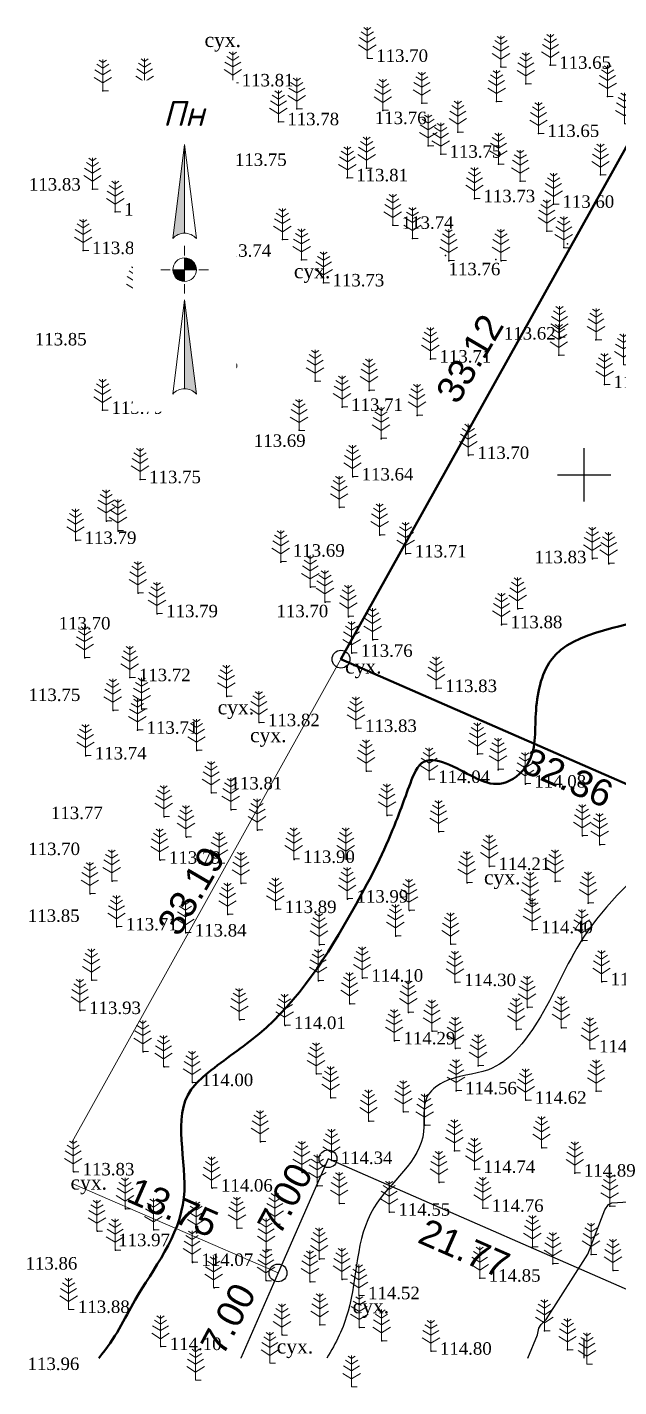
# Model space of a CAD drawing. Header units: millimetres. Extents: x 5405468.7 to 5405558, y 5524996.7 to 5525078.7.
# Drawn here: x 5405468.7 to 5405501.9, y 5524998.8 to 5525075.2 of the extents above; entities that cross this region are included whole.
import ezdxf
from ezdxf.enums import TextEntityAlignment as Align

# ---------------------------------------------------------------- set-up
doc = ezdxf.new("R2010")
doc.units = ezdxf.units.MM
doc.set_wipeout_variables(frame=1)
for name, color, linetype, lineweight in [('#Лист (текст_ПН)', 250, 'Continuous', 0), ('#Штамп', 250, 'Continuous', 0), ('11900000', 1, 'Continuous', 30), ('ограждение', 7, 'ZABOR', 20), ('ТОЧКИ', 7, 'Continuous', 30)]:
    doc.layers.add(name, color=color, linetype=linetype, lineweight=lineweight)
for name, color, linetype in [('горизонтали', 42, 'Continuous'), ('Ділянки_Межі', 10, 'Continuous'), ('надписи', 7, 'Continuous'), ('отметки', 7, 'Continuous'), ('промеры', 185, 'Continuous'), ('Растительность', 7, 'Continuous')]:
    doc.layers.add(name, color=color, linetype=linetype)
doc.styles.get("Standard").update_dxf_attribs({"font": 'arial.ttf'})
doc.styles.add('times', font='times.ttf')
doc.styles.add('Мой_Топо', font='isocpeui.ttf')
doc.linetypes.add('ZABOR', pattern='A,1,-0.1,[132,ltypeshp.shx,S=0.25,R=0,X=-0.1,Y=0],-0.4,1', length=2.5)
doc.linetypes.add('ЗаборДерПр', pattern='A,1,[130,ltypeshp.shx,S=0.25,R=0,X=0,Y=-0.25],1.5', length=2.5)

# ---------------------------------------------------------------- blocks, each defined once
blk = doc.blocks.new('A$C51FE15A3')
at = {"layer": 'Растительность', "color": 94, "lineweight": 0}
for points in [[(-0.201, 1.726), (0, 1.584), (0.201, 1.726)], [(0, 1.75), (0, 0), (0.319, 0)], [(-0.447, 1.172), (0, 0.895), (0.447, 1.172)], [(-0.343, 1.489), (0, 1.267), (0.343, 1.489)], [(-0.493, 0.753), (0, 0.444), (0.493, 0.753)]]:
    blk.add_lwpolyline(points, dxfattribs=at)
blk = doc.blocks.new('*U4')
at = {"color": 0}
for points in [[(-0.113, 0), (-0.109, -0.029), (-0.097, -0.056)], [(-0.113, 0), (-0.097, -0.056), (0, 0)], [(-0.097, -0.056), (0, -0.113), (0, 0)], [(-0.097, -0.056), (-0.08, -0.08), (-0.056, -0.097)], [(-0.097, -0.056), (-0.056, -0.097), (0, -0.113)], [(-0.056, -0.097), (-0.029, -0.109), (0, -0.113)]]:
    blk.add_solid(points, dxfattribs=at)
blk = doc.blocks.new('*U5')
at = {"color": 0}
for points in [[(0, 0), (0.097, 0.056), (0, 0.113)], [(0.097, 0.056), (0.029, 0.109), (0, 0.113)], [(0, 0), (0.113, 0), (0.097, 0.056)], [(0.097, 0.056), (0.056, 0.097), (0.029, 0.109)], [(0.097, 0.056), (0.08, 0.08), (0.056, 0.097)], [(0.113, 0), (0.109, 0.029), (0.097, 0.056)]]:
    blk.add_solid(points, dxfattribs=at)
blk = doc.blocks.new('*U6')
at = {"color": 0}
for points in [[(0, -1.136), (0.021, -1.138), (0, -0.288)], [(0.021, -1.138), (0.042, -1.142), (0, -0.288)], [(0.042, -1.142), (0.062, -1.15), (0, -0.288)], [(0.062, -1.15), (0.081, -1.16), (0, -0.288)], [(0.081, -1.16), (0.098, -1.173), (0, -0.288)], [(0.098, -1.173), (0.113, -1.188), (0, -0.288)]]:
    blk.add_solid(points, dxfattribs=at)
blk = doc.blocks.new('*U7')
at = {"color": 0}
for points in [[(-0.113, 0.297), (-0.098, 0.312), (0, 1.197)], [(-0.098, 0.312), (-0.081, 0.325), (0, 1.197)], [(-0.081, 0.325), (-0.062, 0.335), (0, 1.197)], [(-0.062, 0.335), (-0.042, 0.343), (0, 1.197)], [(-0.042, 0.343), (-0.021, 0.347), (0, 1.197)], [(-0.021, 0.347), (0, 0.349), (0, 1.197)]]:
    blk.add_solid(points, dxfattribs=at)
blk = doc.blocks.new('#Північ')
at = {"color": 7}
blk.add_wipeout([(-2.901, 10.635), (2.901, 10.635), (2.901, -7.981), (-2.901, -7.981)], dxfattribs=at).dxf.layer = '#Лист (текст_ПН)'
at = {"layer": '#Лист (текст_ПН)'}
for p, q in [((-0.663, 1.748), (0, 7.043)), ((0, 7.043), (0, 2.052)), ((0, 7.043), (0.663, 1.748)), ((0, 1.337), (0, 0.807)), ((-1.337, 0), (-0.807, 0)), ((-0.662, 0), (0.662, 0)), ((0, 0.662), (0, -0.662)), ((1.337, 0), (0.807, 0)), ((0, -1.337), (0, -0.807)), ((-0.663, -6.99), (0, -1.695)), ((0, -1.695), (0.663, -6.99)), ((0, -1.695), (0, -6.686))]:
    blk.add_line(p, q, dxfattribs=at)
at = {"layer": '#Лист (текст_ПН)', "flags": 128}
for points in [[(0, 7.043), (-0.663, 1.748, -0.218585), (0, 2.052)], [(0, 0), (-0.662, 0, 0.414214), (0, -0.662)]]:
    blk.add_lwpolyline(points, format="xyb", close=True, dxfattribs=at)
at = {"layer": '#Лист (текст_ПН)'}
blk.add_circle((0, 0), 0.662, dxfattribs=at)
for centre in [(0, 1.178), (0, -7.56)]:
    blk.add_arc(centre, 0.874, 40.67981, 139.32019, dxfattribs=at)
at = {"layer": '#Лист (текст_ПН)', "xscale": 5.883850111352785, "yscale": 5.883850111352785, "zscale": 5.883850111352785}
for name in ['*U7', '*U4', '*U5', '*U6']:
    blk.add_blockref(name, (0, 0), dxfattribs=at)
at = {"layer": '#Лист (текст_ПН)', "style": 'Мой_Топо'}
blk.add_text('Пн', height=1.4, dxfattribs=at).set_placement((-1.217, 8.077))

msp = doc.modelspace()

# ---------------------------------------------------------------- linework, layer by layer
at = {"layer": '11900000', "color": 7}
for points in [[(5405500, 5525048.5, 0), (5405500, 5525051.5, 0)], [(5405500, 5525048.5, 0), (5405500, 5525051.5, 0)], [(5405498.5, 5525050, 0), (5405501.5, 5525050, 0)], [(5405498.5, 5525050, 0), (5405501.5, 5525050, 0)], [(5405500, 5525000.397, 0), (5405500, 5525001.5, 0)], [(5405500, 5525000.397, 0), (5405500, 5525001.5, 0)]]:
    msp.add_polyline3d(points, dxfattribs=at)
at = {"layer": 'горизонтали', "color": 32}
msp.add_polyline3d([(5405496.844, 5525000.397, 115), (5405497.387, 5525001.702, 115), (5405497.467, 5525002.072, 115), (5405497.597, 5525002.272, 115), (5405497.867, 5525002.552, 115), (5405500.207, 5525006.222, 115), (5405501.167, 5525008.722, 115), (5405501.367, 5525009.012, 115), (5405501.567, 5525009.122, 115), (5405503.727, 5525009.242, 115)], dxfattribs=at)
at = {"layer": 'горизонтали', "color": 32, "lineweight": 50}
msp.add_open_spline([(5405524.208, 5525074.149), (5405524.108, 5525073.859), (5405523.576, 5525072.17), (5405523.11, 5525069.298), (5405519.699, 5525068.901), (5405519.094, 5525066.429), (5405517.819, 5525064.104), (5405518.308, 5525060.192), (5405517.045, 5525056.426), (5405513.975, 5525053.859), (5405511.747, 5525052.226), (5405508.283, 5525051.284), (5405509.187, 5525046.663), (5405505.542, 5525041.222), (5405498.121, 5525041.417), (5405497.131, 5525036.638), (5405497.383, 5525033.955), (5405494.983, 5525032.023), (5405493.141, 5525033.596), (5405490.843, 5525034.238), (5405490.03, 5525032.139), (5405489.087, 5525029.435), (5405486.511, 5525024.44), (5405483.297, 5525019.424), (5405479.469, 5525016.958), (5405476.615, 5525014.417), (5405478.733, 5525008.977), (5405474.85, 5525004.225), (5405473.72, 5525001.517), (5405472.762, 5525000.397)], degree=3, knots=[426.781364, 426.781364, 426.781364, 426.781364, 427.666961, 431.820459, 434.236566, 436.227121, 438.760306, 442.17643, 447.647475, 449.778155, 453.996294, 456.405004, 458.787206, 466.038544, 473.272137, 476.393631, 479.304205, 480.999261, 484.176263, 485.622694, 487.053011, 489.860193, 494.811797, 503.600401, 507.214707, 508.54627, 514.632075, 520.988, 525.023131, 525.023131, 525.023131, 525.023131], dxfattribs=at)
at = {"layer": 'горизонтали', "color": 32}
msp.add_open_spline([(5405553.999, 5525069.891), (5405553.084, 5525068.581), (5405551.412, 5525065.261), (5405550.638, 5525059.403), (5405543.146, 5525056.522), (5405535.988, 5525055.956), (5405527.943, 5525053.734), (5405521.162, 5525050.271), (5405521.307, 5525041.822), (5405517.894, 5525042.432), (5405516.049, 5525041.732), (5405515.894, 5525038.175), (5405511.045, 5525034.346), (5405505.506, 5525029.854), (5405499.829, 5525024.692), (5405497.897, 5525019.678), (5405495.183, 5525016.265), (5405492.449, 5525016.305), (5405490.8, 5525014.942), (5405491.477, 5525011.838), (5405487.055, 5525008.999), (5405487.333, 5525003.809), (5405486.08, 5525001.231), (5405485.549, 5525000.397)], degree=3, knots=[388.006633, 388.006633, 388.006633, 388.006633, 392.765907, 398.774239, 404.236612, 414.559908, 420.876887, 429.320193, 435.927774, 437.596895, 438.692024, 441.444871, 446.618091, 456.348141, 463.489077, 468.844359, 472.676581, 475.335983, 476.557914, 478.494538, 483.614195, 489.586185, 492.576287, 492.576287, 492.576287, 492.576287], dxfattribs=at)
at = {"layer": 'Ділянки_Межі', "lineweight": 50}
msp.add_lwpolyline([(5405486.352, 5525039.652), (5405502.465, 5525068.583), (5405517.04, 5525062.202), (5405514.247, 5525055.822), (5405531.873, 5525048.105), (5405521.453, 5525024.284), (5405515.997, 5525026.673)], close=True, dxfattribs=at)
at = {"layer": 'Ділянки_Межі', "lineweight": 0}
for points in [[(5405471.255, 5525012.547), (5405486.352, 5525039.652), (5405515.997, 5525026.673), (5405505.569, 5525002.856), (5405485.626, 5525011.591), (5405482.819, 5525005.178), (5405471.255, 5525010.201)], [(5405471.255, 5525010.201), (5405482.819, 5525005.178), (5405480.725, 5525000.397)]]:
    msp.add_lwpolyline(points, dxfattribs=at)
at = {"layer": 'Ділянки_Межі', "lineweight": 25}
msp.add_lwpolyline([(5405511.187, 5525000.397), (5405505.569, 5525002.856), (5405485.626, 5525011.591), (5405482.819, 5525005.178), (5405480.725, 5525000.397)], dxfattribs=at)
at = {"layer": 'ограждение', "color": 7, "linetype": 'ЗаборДерПр', "elevation": 107.24}
msp.add_lwpolyline([(5405471.255, 5525012.547), (5405474.384, 5525018.165)], dxfattribs=at)
at = {"layer": 'отметки', "color": 7}
for p in [(5405487.832, 5525073.403, 113.7), (5405495.331, 5525072.914, 113.696), (5405498.105, 5525073.015, 113.655), (5405480.279, 5525072.026, 113.813), (5405496.733, 5525071.974, 113.742), (5405472.978, 5525071.577, 113.865), (5405475.334, 5525071.638, 113.809), (5405495.092, 5525070.985, 113.69), (5405501.32, 5525071.26, 113.719), (5405483.868, 5525070.561, 113.763), (5405488.697, 5525070.479, 113.763), (5405490.888, 5525070.886, 113.699), (5405475.691, 5525069.479, 113.775), (5405482.84, 5525069.842, 113.776), (5405492.911, 5525069.258, 113.706), (5405497.442, 5525069.183, 113.655), (5405477.281, 5525067.877, 113.76), (5405491.246, 5525068.494, 113.714), (5405491.949, 5525068.019, 113.746), (5405479.897, 5525067.56, 113.749), (5405487.793, 5525067.239, 113.741), (5405495.191, 5525067.464, 113.652), (5405486.708, 5525066.693, 113.807), (5405496.414, 5525066.497, 113.681), (5405500.922, 5525066.856, 113.615), (5405472.396, 5525066.057, 113.786), (5405479.886, 5525065.606, 113.771), (5405493.849, 5525065.518, 113.727), (5405498.284, 5525065.205, 113.6), (5405473.679, 5525064.771, 113.76), (5405489.262, 5525064.025, 113.743), (5405477.996, 5525063.571, 113.765), (5405490.371, 5525063.28, 113.72), (5405497.908, 5525063.696, 113.629), (5405471.876, 5525062.606, 113.857), (5405475.565, 5525063.242, 113.721), (5405483.062, 5525063.218, 113.731), (5405498.863, 5525062.766, 113.625), (5405499.075, 5525062.975, 113.625), (5405479.025, 5525062.457, 113.738), (5405484.135, 5525062.078, 113.732), (5405492.224, 5525062.326, 113.641), (5405492.408, 5525062.028, 113.757), (5405495.037, 5525062.092, 113.703), (5405495.336, 5525062.028, 113.662), (5405485.375, 5525060.791, 113.734), (5405474.801, 5525059.966, 113.832), (5405476.611, 5525058.756, 113.769), (5405498.627, 5525057.701, 113.616), (5405500.665, 5525057.591, 113.738), (5405476.084, 5525057.094, 113.793), (5405479.029, 5525056.669, 113.75), (5405491.383, 5525056.512, 113.71), (5405498.583, 5525056.72, 113.726), (5405477.171, 5525056.122, 113.753), (5405484.903, 5525055.275, 113.645), (5405501.148, 5525055.078, 113.713), (5405487.938, 5525054.745, 113.63), (5405472.971, 5525053.632, 113.786), (5405486.422, 5525053.798, 113.708), (5405490.628, 5525053.331, 113.697), (5405484, 5525052.506, 113.688), (5405488.608, 5525052.034, 113.677), (5405493.513, 5525051.098, 113.7), (5405475.081, 5525049.736, 113.745), (5405487.012, 5525049.891, 113.644), (5405486.268, 5525048.164, 113.709), (5405473.186, 5525047.401, 113.741), (5405473.849, 5525046.85, 113.7), (5405488.535, 5525046.618, 113.674), (5405471.461, 5525046.324, 113.795), (5405482.982, 5525045.103, 113.688), (5405489.994, 5525045.567, 113.705), (5405500.472, 5525045.293, 113.832), (5405501.383, 5525045.011, 113.846), (5405484.643, 5525043.699, 113.704), (5405474.963, 5525043.365, 113.743), (5405485.466, 5525042.851, 113.695), (5405476.038, 5525042.206, 113.79), (5405486.773, 5525042.035, 113.658), (5405496.278, 5525042.47, 113.867), (5405495.373, 5525041.587, 113.884), (5405488.148, 5525040.731, 113.753), (5405471.981, 5525039.723, 113.682), (5405486.97, 5525039.984, 113.758), (5405474.505, 5525038.615, 113.715), (5405479.942, 5525037.553, 113.787), (5405491.703, 5525038.004, 113.833), (5405473.555, 5525036.774, 113.749), (5405475.178, 5525036.84, 113.72), (5405481.754, 5525036.085, 113.822), (5405474.938, 5525035.662, 113.708), (5405487.204, 5525035.761, 113.835), (5405478.258, 5525034.524, 113.73), (5405494.023, 5525034.309, 113.973), (5405472.03, 5525034.22, 113.743), (5405487.778, 5525033.352, 113.901), (5405491.313, 5525032.898, 114.043), (5405495.183, 5525033.441, 113.905), (5405479.086, 5525032.136, 113.808), (5405496.706, 5525032.638, 114.08), (5405480.182, 5525031.189, 113.819), (5405476.422, 5525030.791, 113.749), (5405488.952, 5525030.873, 113.946), (5405477.678, 5525029.658, 113.751), (5405481.661, 5525030.041, 113.87), (5405491.843, 5525029.946, 114.085), (5405499.907, 5525029.724, 114.25), (5405500.88, 5525029.222, 114.381), (5405476.196, 5525028.361, 113.786), (5405479.531, 5525028.169, 113.763), (5405483.725, 5525028.406, 113.895), (5405486.639, 5525028.413, 113.876), (5405494.694, 5525028.009, 114.207), (5405473.499, 5525027.187, 113.801), (5405480.755, 5525027.05, 113.816), (5405493.427, 5525027.089, 114.206), (5405498.379, 5525027.167, 114.28), (5405472.277, 5525026.477, 113.74), (5405486.722, 5525026.179, 113.989), (5405496.983, 5525025.927, 114.357), (5405500.23, 5525025.949, 114.456), (5405480.001, 5525025.317, 113.887), (5405482.695, 5525025.59, 113.891), (5405490.192, 5525025.531, 114.106), (5405473.777, 5525024.613, 113.707), (5405497.092, 5525024.456, 114.397), (5405477.642, 5525024.274, 113.842), (5405485.144, 5525023.61, 113.95), (5405489.425, 5525024.099, 114.114), (5405492.522, 5525023.635, 114.173), (5405499.893, 5525023.827, 114.5), (5405472.369, 5525021.618, 113.777), (5405485.09, 5525021.583, 114.067), (5405487.559, 5525021.736, 114.104), (5405492.77, 5525021.487, 114.304), (5405500.99, 5525021.533, 114.603), (5405471.715, 5525019.919, 113.928), (5405486.845, 5525020.288, 114.188), (5405490.147, 5525019.812, 114.235), (5405496.818, 5525020.083, 114.42), (5405480.667, 5525019.399, 113.963), (5405483.215, 5525019.076, 114.007), (5405489.363, 5525018.214, 114.292), (5405491.47, 5525018.748, 114.291), (5405496.202, 5525018.846, 114.476), (5405498.724, 5525018.942, 114.584), (5405475.249, 5525017.6, 113.926), (5405492.777, 5525017.791, 114.369), (5405500.338, 5525017.759, 114.622), (5405476.417, 5525016.752, 113.956), (5405494.063, 5525016.814, 114.48), (5405484.976, 5525016.351, 114.101), (5405478.019, 5525015.871, 113.998), (5405492.819, 5525015.408, 114.562), (5405500.685, 5525015.387, 114.785), (5405485.79, 5525015.014, 114.207), (5405496.732, 5525014.878, 114.623), (5405487.922, 5525013.703, 114.3), (5405489.869, 5525014.225, 114.443), (5405491.066, 5525013.472, 114.515), (5405481.831, 5525012.545, 114.156), (5405497.62, 5525012.207, 114.832), (5405485.834, 5525011.496, 114.335), (5405492.733, 5525012.039, 114.691), (5405471.346, 5525010.856, 113.83), (5405484.172, 5525010.819, 114.302), (5405493.849, 5525010.994, 114.743), (5405499.489, 5525010.787, 114.895), (5405479.115, 5525009.947, 114.061), (5405485.034, 5525010.063, 114.334), (5405491.866, 5525010.265, 114.517), (5405486.266, 5525009.073, 114.435), (5405474.262, 5525008.768, 113.863), (5405489.076, 5525008.591, 114.546), (5405494.319, 5525008.811, 114.756), (5405501.446, 5525008.929, 115.01), (5405472.681, 5525007.514, 113.899), (5405475.849, 5525007.594, 113.966), (5405480.533, 5525007.69, 114.148), (5405482.659, 5525007.908, 114.253), (5405478.241, 5525007.431, 114.049), (5405473.696, 5525006.461, 113.905), (5405482.175, 5525006.475, 114.254), (5405497.11, 5525006.651, 114.888), (5405500.4, 5525006.219, 115.007), (5405478.015, 5525005.791, 114.067), (5405478.016, 5525005.768, 114.071), (5405485.151, 5525005.958, 114.36), (5405498.254, 5525005.695, 114.922), (5405501.625, 5525005.319, 115.097), (5405482.155, 5525004.744, 114.303), (5405484.63, 5525004.68, 114.386), (5405486.413, 5525004.815, 114.462), (5405494.146, 5525004.885, 114.846), (5405479.228, 5525004.345, 114.116), (5405487.371, 5525003.9, 114.515), (5405485.173, 5525002.266, 114.468), (5405483.059, 5525001.692, 114.346), (5405487.391, 5525002.114, 114.555), (5405497.774, 5525001.927, 115.013), (5405476.239, 5525001.043, 114.104), (5405488.646, 5525001.369, 114.596), (5405491.408, 5525000.783, 114.801), (5405499.075, 5525000.859, 115.116)]:
    msp.add_point(p, dxfattribs=at)
at = {"layer": 'ТОЧКИ'}
for centre in [(5405486.352, 5525039.652), (5405485.626, 5525011.591), (5405482.819, 5525005.178)]:
    msp.add_circle(centre, 0.5, dxfattribs=at)

# ---------------------------------------------------------------- block references
at = {"layer": 'Растительность', "color": 7}
for p in [(5405487.83, 5525073.4, 113.7), (5405498.11, 5525073.01, 113.65), (5405495.33, 5525072.91, 113.7), (5405472.98, 5525071.58, 113.87), (5405475.33, 5525071.64, 113.81), (5405480.28, 5525072.02, 113.81), (5405496.73, 5525071.97, 113.74), (5405490.89, 5525070.88, 113.7), (5405495.09, 5525070.98, 113.69), (5405501.32, 5525071.26, 113.72), (5405483.87, 5525070.56, 113.76), (5405488.7, 5525070.48, 113.76), (5405475.69, 5525069.48, 113.77), (5405482.84, 5525069.84, 113.78), (5405492.91, 5525069.26, 113.71), (5405497.44, 5525069.18, 113.65), (5405502.26, 5525069.72, 113.73), (5405491.25, 5525068.49, 113.71), (5405477.28, 5525067.88, 113.76), (5405491.95, 5525068.02, 113.75), (5405479.9, 5525067.56, 113.75), (5405487.79, 5525067.24, 113.74), (5405495.19, 5525067.46, 113.65), (5405486.71, 5525066.69, 113.81), (5405496.42, 5525066.5, 113.68), (5405500.92, 5525066.85, 113.62), (5405472.4, 5525066.06, 113.79), (5405479.89, 5525065.6, 113.77), (5405493.85, 5525065.52, 113.73), (5405473.68, 5525064.77, 113.76), (5405498.29, 5525065.2, 113.6), (5405489.26, 5525064.02, 113.74), (5405475.56, 5525063.24, 113.72), (5405478, 5525063.57, 113.77), (5405483.06, 5525063.22, 113.73), (5405490.37, 5525063.28, 113.72), (5405497.91, 5525063.7, 113.63), (5405471.88, 5525062.61, 113.86), (5405479.02, 5525062.46, 113.74), (5405498.86, 5525062.76, 113.62), (5405484.14, 5525062.08, 113.73), (5405492.4, 5525062.05, 113.76), (5405495.33, 5525062.05, 113.66), (5405485.38, 5525060.79, 113.73), (5405474.8, 5525059.97, 113.83), (5405476.61, 5525058.76, 113.77), (5405498.62, 5525057.73, 113.62), (5405476.08, 5525057.09, 113.79), (5405500.67, 5525057.59, 113.74), (5405479.03, 5525056.67, 113.75), (5405491.37, 5525056.53, 113.71), (5405498.58, 5525056.72, 113.73), (5405502.21, 5525056.18, 113.76), (5405477.17, 5525056.12, 113.75), (5405484.9, 5525055.27, 113.65), (5405487.93, 5525054.77, 113.63), (5405501.15, 5525055.08, 113.71), (5405472.97, 5525053.63, 113.79), (5405486.41, 5525053.82, 113.71), (5405490.62, 5525053.35, 113.7), (5405484, 5525052.5, 113.69), (5405488.6, 5525052.06, 113.68), (5405493.5, 5525051.12, 113.7), (5405475.07, 5525049.75, 113.74), (5405487, 5525049.92, 113.64), (5405486.25, 5525048.19, 113.71), (5405473.17, 5525047.42, 113.74), (5405471.45, 5525046.34, 113.79), (5405473.83, 5525046.87, 113.7), (5405488.52, 5525046.64, 113.67), (5405489.98, 5525045.59, 113.7), (5405482.97, 5525045.13, 113.69), (5405500.46, 5525045.32, 113.83), (5405501.38, 5525045.04, 113.85), (5405474.95, 5525043.38, 113.74), (5405484.63, 5525043.72, 113.7), (5405485.45, 5525042.88, 113.69), (5405496.27, 5525042.49, 113.87), (5405476.02, 5525042.22, 113.79), (5405486.76, 5525042.06, 113.66), (5405495.36, 5525041.61, 113.88), (5405488.13, 5525040.76, 113.75), (5405471.96, 5525039.74, 113.68), (5405486.95, 5525040.01, 113.76), (5405474.49, 5525038.63, 113.71), (5405491.69, 5525038.03, 113.83), (5405479.92, 5525037.57, 113.79), (5405473.54, 5525036.79, 113.75), (5405475.16, 5525036.86, 113.72), (5405474.92, 5525035.68, 113.71), (5405481.74, 5525036.1, 113.82), (5405487.19, 5525035.78, 113.83), (5405472.01, 5525034.24, 113.74), (5405478.24, 5525034.54, 113.73), (5405494.01, 5525034.33, 113.97), (5405487.76, 5525033.37, 113.9), (5405495.17, 5525033.47, 113.9), (5405491.3, 5525032.92, 114.04), (5405496.69, 5525032.66, 114.08), (5405479.06, 5525032.15, 113.81), (5405480.16, 5525031.21, 113.82), (5405476.4, 5525030.81, 113.75), (5405488.93, 5525030.89, 113.95), (5405477.65, 5525029.68, 113.75), (5405481.64, 5525030.06, 113.87), (5405491.83, 5525029.97, 114.08), (5405499.9, 5525029.74, 114.25), (5405500.87, 5525029.24, 114.38), (5405476.17, 5525028.38, 113.78), (5405479.51, 5525028.19, 113.76), (5405483.7, 5525028.43, 113.89), (5405486.62, 5525028.43, 113.87), (5405494.68, 5525028.03, 114.21), (5405473.48, 5525027.2, 113.8), (5405498.37, 5525027.19, 114.28), (5405472.25, 5525026.49, 113.74), (5405480.73, 5525027.07, 113.82), (5405493.41, 5525027.11, 114.2), (5405486.7, 5525026.2, 113.99), (5405496.97, 5525025.94, 114.36), (5405500.22, 5525025.96, 114.46), (5405479.98, 5525025.33, 113.89), (5405482.67, 5525025.61, 113.89), (5405490.17, 5525025.55, 114.1), (5405473.75, 5525024.63, 113.71), (5405477.62, 5525024.29, 113.84), (5405489.41, 5525024.12, 114.11), (5405497.08, 5525024.47, 114.4), (5405485.12, 5525023.63, 113.95), (5405492.5, 5525023.65, 114.17), (5405499.88, 5525023.84, 114.5), (5405472.34, 5525021.63, 113.78), (5405485.07, 5525021.6, 114.07), (5405487.54, 5525021.75, 114.1), (5405492.75, 5525021.5, 114.3), (5405500.98, 5525021.54, 114.6), (5405486.83, 5525020.3, 114.19), (5405471.69, 5525019.93, 113.93), (5405490.13, 5525019.83, 114.23), (5405496.8, 5525020.1, 114.42), (5405480.64, 5525019.41, 113.96), (5405483.19, 5525019.09, 114.01), (5405491.45, 5525018.76, 114.29), (5405496.19, 5525018.86, 114.48), (5405498.71, 5525018.95, 114.58), (5405489.34, 5525018.23, 114.29), (5405475.22, 5525017.61, 113.93), (5405492.76, 5525017.8, 114.37), (5405500.33, 5525017.77, 114.62), (5405476.39, 5525016.76, 113.96), (5405494.05, 5525016.82, 114.48), (5405477.99, 5525015.88, 114), (5405484.95, 5525016.36, 114.1), (5405485.77, 5525015.02, 114.21), (5405492.81, 5525015.42, 114.56), (5405500.68, 5525015.39, 114.78), (5405489.85, 5525014.23, 114.44), (5405496.72, 5525014.89, 114.62), (5405487.9, 5525013.71, 114.3), (5405491.05, 5525013.48, 114.51), (5405481.81, 5525012.55, 114.15), (5405492.72, 5525012.04, 114.69), (5405497.61, 5525012.21, 114.83), (5405485.82, 5525011.5, 114.33), (5405471.32, 5525010.86, 113.83), (5405484.15, 5525010.82, 114.3), (5405493.84, 5525011, 114.74), (5405499.48, 5525010.79, 114.89), (5405479.09, 5525009.95, 114.06), (5405485.02, 5525010.07, 114.33), (5405491.85, 5525010.27, 114.52), (5405486.25, 5525009.08, 114.43), (5405501.44, 5525008.93, 115.01), (5405474.23, 5525008.77, 113.86), (5405489.06, 5525008.59, 114.55), (5405494.31, 5525008.81, 114.76), (5405472.65, 5525007.52, 113.9), (5405475.82, 5525007.6, 113.96), (5405478.22, 5525007.43, 114.05), (5405480.51, 5525007.69, 114.15), (5405482.64, 5525007.91, 114.25), (5405497.1, 5525006.65, 114.89), (5405473.67, 5525006.46, 113.9), (5405477.99, 5525005.79, 114.07), (5405482.15, 5525006.48, 114.25), (5405485.13, 5525005.96, 114.36), (5405500.39, 5525006.22, 115.01), (5405498.25, 5525005.7, 114.92), (5405501.62, 5525005.32, 115.1), (5405479.2, 5525004.35, 114.12), (5405482.14, 5525004.74, 114.3), (5405484.61, 5525004.68, 114.39), (5405486.4, 5525004.82, 114.46), (5405494.14, 5525004.89, 114.85), (5405487.36, 5525003.9, 114.51), (5405471.06, 5525003.13, 113.88), (5405485.16, 5525002.27, 114.47), (5405487.38, 5525002.11, 114.55), (5405483.04, 5525001.69, 114.35), (5405488.63, 5525001.37, 114.6), (5405497.77, 5525001.93, 115.01), (5405476.22, 5525001.04, 114.1), (5405491.4, 5525000.78, 114.8), (5405499.07, 5525000.86, 115.12), (5405482.36, 5525000.1, 114.41), (5405500.16, 5525000.06, 115.14), (5405478.19, 5524999.16, 114.22), (5405486.95, 5524998.78, 114.66)]:
    msp.add_blockref('A$C51FE15A3', p, dxfattribs=at)

# ---------------------------------------------------------------- texts
at = {"layer": 'надписи', "color": 7, "style": 'times'}
for p in [(5405478.693, 5525074.838, 111.861), (5405483.708, 5525061.847, 111.861), (5405476.199, 5525058.562, 111.861), (5405486.583, 5525039.644, 111.861), (5405479.429, 5525037.35, 111.861), (5405481.248, 5525035.788, 111.861), (5405494.381, 5525027.799, 111.861), (5405471.168, 5525010.656, 111.861), (5405487.006, 5525003.71, 111.861), (5405482.746, 5525001.451, 111.861)]:
    msp.add_text('сух.', height=0.8, dxfattribs=at).set_placement(p, align=Align.TOP_LEFT)
at = {"layer": 'отметки', "color": 7, "style": 'times'}
for s, p in [('113.70', (5405488.332, 5525073.903, 113.7)), ('113.65', (5405498.605, 5525073.515, 113.655)), ('113.81', (5405480.779, 5525072.526, 113.813)), ('113.78', (5405483.34, 5525070.342, 113.776)), ('113.76', (5405488.25, 5525070.406, 113.763)), ('113.77', (5405476.191, 5525069.979, 113.775)), ('113.65', (5405497.942, 5525069.683, 113.655)), ('113.75', (5405480.397, 5525068.06, 113.749)), ('113.75', (5405492.449, 5525068.519, 113.746)), ('113.81', (5405487.208, 5525067.193, 113.807)), ('113.83', (5405468.834, 5525066.672, 113.835)), ('113.73', (5405494.349, 5525066.018, 113.727)), ('113.60', (5405498.784, 5525065.705, 113.6)), ('113.76', (5405474.179, 5525065.271, 113.76)), ('113.74', (5405489.762, 5525064.525, 113.743)), ('113.86', (5405472.376, 5525063.106, 113.857)), ('113.74', (5405479.525, 5525062.957, 113.738)), ('113.76', (5405492.393, 5525061.915, 113.757)), ('113.73', (5405485.875, 5525061.291, 113.734)), ('113.77', (5405477.111, 5525059.256, 113.769)), ('113.85', (5405469.166, 5525057.976, 113.846)), ('113.62', (5405495.497, 5525058.304, 113.616)), ('113.75', (5405477.671, 5525056.622, 113.753)), ('113.71', (5405491.883, 5525057.012, 113.71)), ('113.71', (5405501.648, 5525055.578, 113.713)), ('113.79', (5405473.471, 5525054.132, 113.786)), ('113.71', (5405486.922, 5525054.298, 113.708)), ('113.69', (5405481.46, 5525052.277, 113.688)), ('113.70', (5405494.013, 5525051.598, 113.7)), ('113.64', (5405487.512, 5525050.391, 113.644)), ('113.75', (5405475.581, 5525050.236, 113.745)), ('113.79', (5405471.961, 5525046.824, 113.795)), ('113.69', (5405483.651, 5525046.109, 113.688)), ('113.71', (5405490.494, 5525046.067, 113.705)), ('113.83', (5405497.224, 5525045.74, 113.832)), ('113.79', (5405476.538, 5525042.706, 113.79)), ('113.70', (5405482.729, 5525042.704, 113.695)), ('113.70', (5405470.503, 5525042.021, 113.703)), ('113.88', (5405495.873, 5525042.087, 113.884)), ('113.76', (5405487.47, 5525040.484, 113.758)), ('113.72', (5405475.005, 5525039.115, 113.715)), ('113.83', (5405492.203, 5525038.504, 113.833)), ('113.75', (5405468.811, 5525038.001, 113.75)), ('113.82', (5405482.254, 5525036.585, 113.822)), ('113.71', (5405475.438, 5525036.162, 113.708)), ('113.83', (5405487.704, 5525036.261, 113.835)), ('113.74', (5405472.53, 5525034.72, 113.743)), ('113.81', (5405480.149, 5525033.035, 113.808)), ('114.04', (5405491.813, 5525033.398, 114.043)), ('114.08', (5405497.206, 5525033.138, 114.08)), ('113.77', (5405470.071, 5525031.368, 113.772)), ('113.70', (5405468.796, 5525029.348, 113.7)), ('113.90', (5405484.225, 5525028.906, 113.895)), ('113.79', (5405476.696, 5525028.861, 113.786)), ('114.21', (5405495.194, 5525028.509, 114.207)), ('113.99', (5405487.222, 5525026.679, 113.989)), ('113.89', (5405483.195, 5525026.09, 113.891)), ('113.85', (5405468.772, 5525025.595, 113.853)), ('113.71', (5405474.277, 5525025.113, 113.707)), ('113.84', (5405478.142, 5525024.774, 113.842)), ('114.40', (5405497.592, 5525024.956, 114.397)), ('114.10', (5405488.059, 5525022.236, 114.104)), ('114.60', (5405501.49, 5525022.033, 114.603)), ('114.30', (5405493.27, 5525021.987, 114.304)), ('113.93', (5405472.215, 5525020.419, 113.928)), ('114.01', (5405483.715, 5525019.576, 114.007)), ('114.29', (5405489.863, 5525018.714, 114.292)), ('114.62', (5405500.838, 5525018.259, 114.622)), ('114.00', (5405478.519, 5525016.371, 113.998)), ('114.56', (5405493.319, 5525015.908, 114.562)), ('114.62', (5405497.232, 5525015.378, 114.623)), ('113.83', (5405471.846, 5525011.356, 113.83)), ('114.34', (5405486.334, 5525011.996, 114.335)), ('114.74', (5405494.349, 5525011.494, 114.743)), ('114.89', (5405499.989, 5525011.287, 114.895)), ('114.06', (5405479.615, 5525010.447, 114.061)), ('114.55', (5405489.576, 5525009.091, 114.546)), ('114.76', (5405494.819, 5525009.311, 114.756)), ('113.97', (5405473.843, 5525007.379, 113.966)), ('113.86', (5405468.644, 5525006.066, 113.861)), ('114.07', (5405478.516, 5525006.268, 114.071)), ('114.85', (5405494.646, 5525005.385, 114.846)), ('114.52', (5405487.871, 5525004.4, 114.515)), ('113.88', (5405471.586, 5525003.627, 113.88)), ('114.10', (5405476.739, 5525001.543, 114.104)), ('114.80', (5405491.908, 5525001.283, 114.801)), ('113.96', (5405468.758, 5525000.424, 113.965))]:
    msp.add_text(s, height=0.7, dxfattribs=at).set_placement(p, align=Align.TOP_LEFT)
at = {"layer": 'промеры', "char_height": 1.5, "attachment_point": 1}
for s, insert, rotation in [('33.12', (5405491.602, 5525054.657), 59.59258), ('32.36', (5405496.981, 5525034.741, -107.24), 336.35584), ('33.19', (5405475.962, 5525024.763), 59.59258), ('7.00', (5405481.584, 5525007.91), 61.91278), ('13.75', (5405474.826, 5525010.606), 336.35584), ('21.77', (5405491.178, 5525008.292), 336.35584), ('7.00', (5405478.395, 5525001.162), 61.91278)]:
    msp.add_mtext(s, dxfattribs=dict(at, insert=insert, rotation=rotation))

# ---------------------------------------------------------------- next in the draw order: block references
at = {"layer": '#Штамп'}
msp.add_blockref('#Північ', (5405477.572, 5525061.526, 586.873), dxfattribs=at)

doc.saveas('drawing.dxf')
